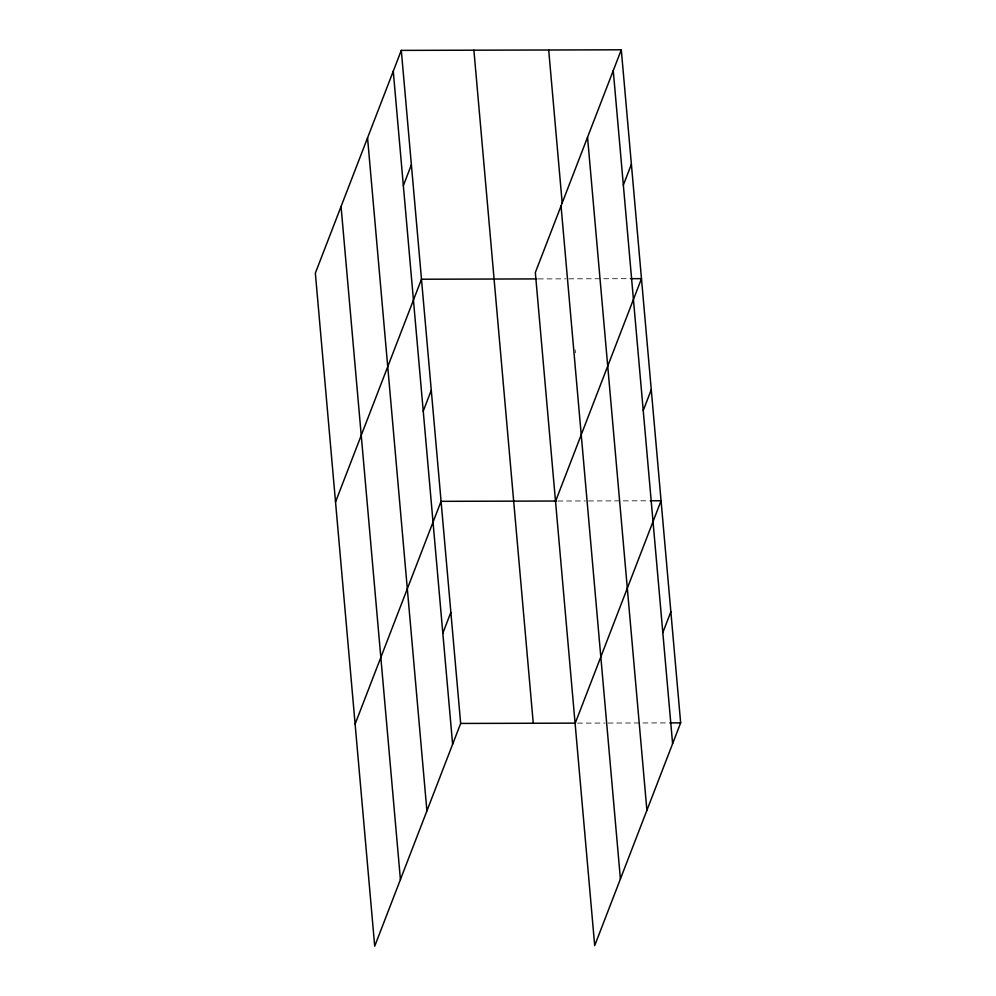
<?xml version="1.0" encoding="UTF-8"?>
<svg xmlns="http://www.w3.org/2000/svg" width="996" height="996" viewBox="0 0 996 996"><rect width="100%" height="100%" fill="white"/><g stroke="black" fill="none" stroke-linecap="round" stroke-linejoin="round"><path stroke-width="0.75" stroke-dasharray="4.98 3.74" d="M538.35 278.917L565.828 278.843M568.878 278.83L630.667 278.668M557.934 501.025L585.411 500.951M588.462 500.951L648.707 500.789M577.531 723.133L605.008 723.059M608.058 723.059L668.304 722.897M575.14 349.783L575.402 352.87"/><path stroke-width="1.49" d="M401.301 50.385L315.346 273.141L374.708 946.2L460.662 723.445L401.301 50.385L621.292 49.8L680.654 722.859L594.699 945.615L535.338 272.555L621.292 49.8M403.343 185.654L411.385 164.801M335.528 501.984L421.482 279.229L536.819 278.917M423.238 411.124L431.28 390.283M355.111 724.092L441.066 501.337L556.415 501.025M442.822 633.232L450.864 612.391M623.347 185.069L631.389 164.216M555.519 501.399L641.474 278.643L630.667 278.668M643.229 410.539L651.272 389.697M575.115 723.507L661.07 500.751L650.251 500.776M662.813 632.647L670.856 611.805M460.662 723.445L574.48 723.146M669.847 722.897L680.654 722.859M613.25 70.641L672.611 743.701M587.54 137.274L646.902 810.333M548.696 49.987L562.192 203.072M561.047 205.923L620.408 878.982M473.897 50.186L533.258 723.258M393.258 71.226L452.62 744.286M367.549 137.859L426.911 810.918M341.055 206.508L400.417 879.568"/></g></svg>
